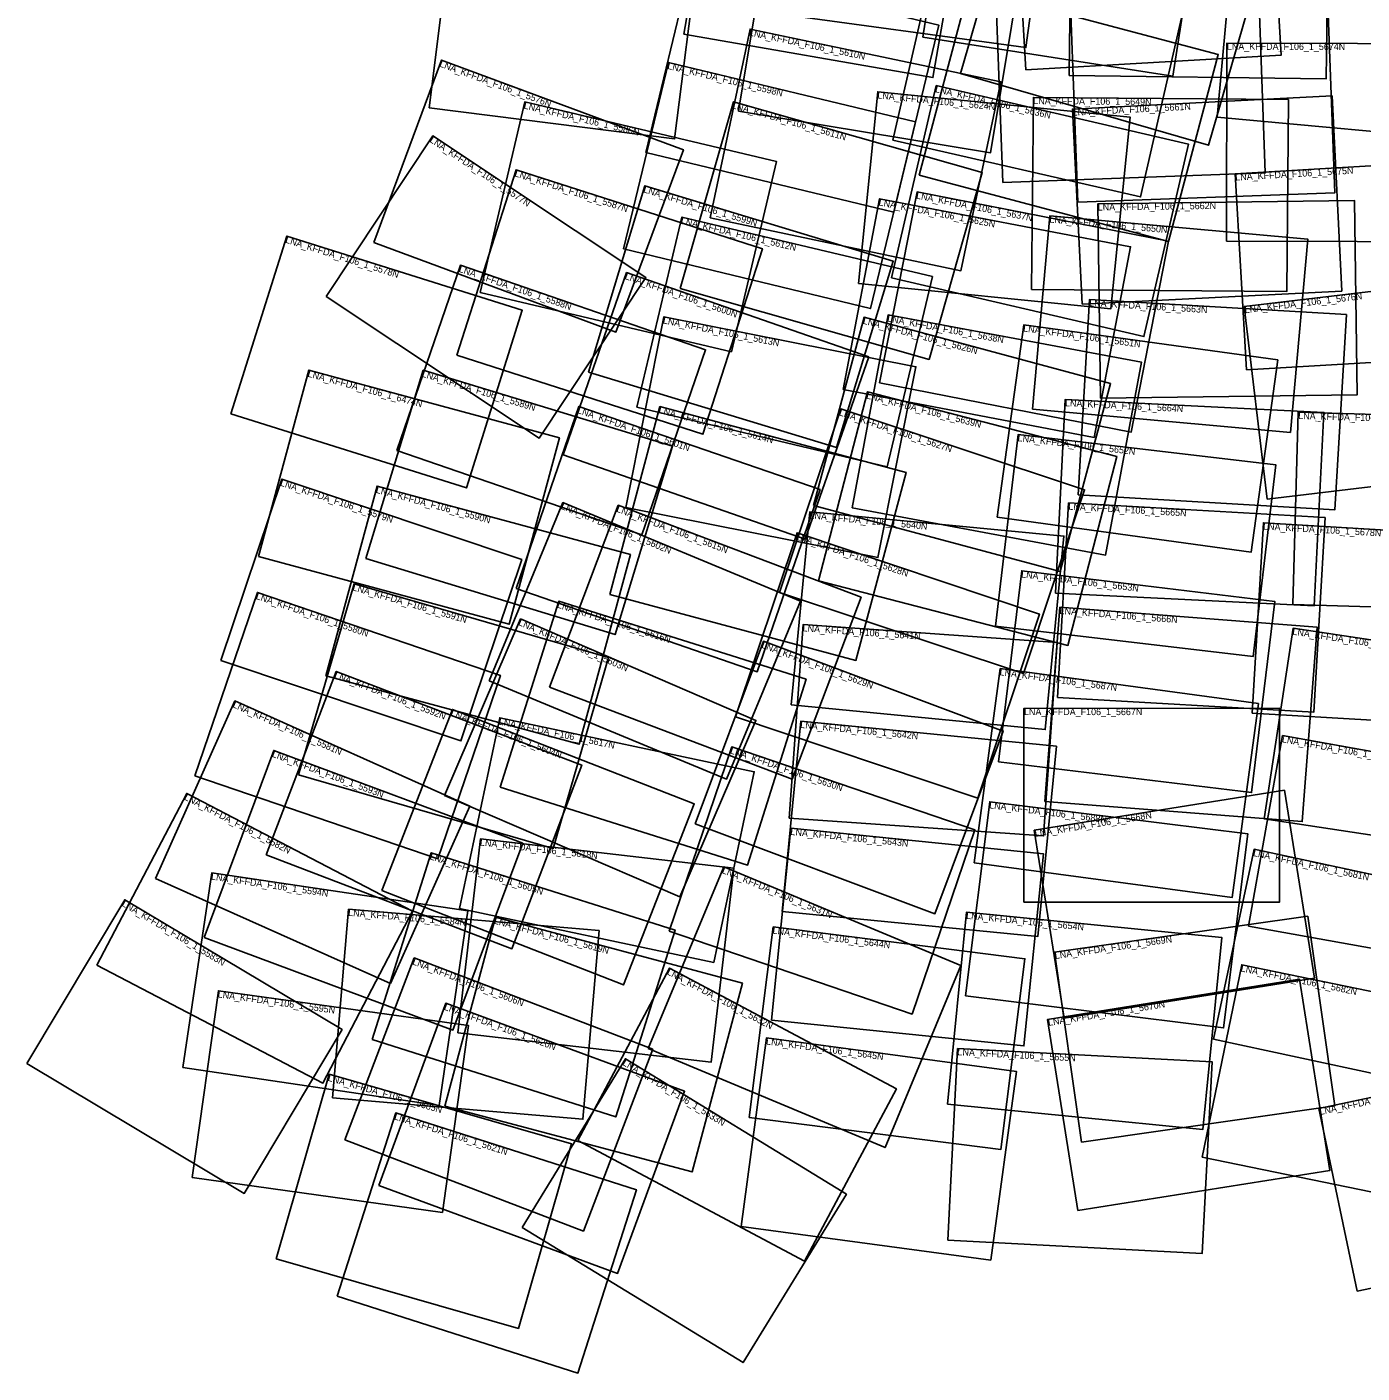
# Model space of a CAD drawing. Extents: x 720159 to 737944, y 297952 to 313392.
# Drawn here: x 720159 to 730142, y 297952 to 308015 of the extents above; entities that cross this region are included whole.
import ezdxf

# ---------------------------------------------------------------- set-up
doc = ezdxf.new("R2010")
doc.units = 0
doc.layers.add('Default', color=7, linetype='Continuous')

msp = doc.modelspace()

# ---------------------------------------------------------------- linework, layer by layer
at = {"layer": 'Default'}
for points in [[(725721, 308121), (725920, 309574), (727827, 309313), (727628, 307860)], [(725071, 307961), (725316, 309363), (727178, 309038), (726933, 307636)], [(726858, 307938), (727080, 309364), (728949, 309073), (728727, 307647)], [(727627, 307694), (727543, 309149), (729453, 309259), (729537, 307804)], [(727139, 307666), (727538, 309048), (729392, 308512), (728993, 307130)], [(727951, 307651), (727969, 309129), (729893, 309104), (729874, 307627)], [(723166, 307410), (723341, 308802), (725177, 308571), (725002, 307178)], [(725480, 307385), (725716, 308814), (727600, 308503), (727364, 307074)], [(729058, 307339), (729192, 308814), (731148, 308638), (731014, 307162)], [(726634, 307168), (726953, 308562), (728805, 308138), (728486, 306744)], [(724786, 307076), (725122, 308473), (726978, 308027), (726642, 306630)], [(727455, 306853), (727402, 308325), (729366, 308395), (729418, 306924)], [(726830, 306907), (727202, 308305), (729067, 307808), (728695, 306410)], [(728017, 306704), (727962, 308179), (729884, 308250), (729939, 306775)], [(725268, 306587), (725566, 307999), (727441, 307605), (727143, 306192)], [(729128, 306412), (729131, 307894), (731084, 307889), (731081, 306408)], [(722753, 306403), (723258, 307767), (725068, 307097), (724563, 305733)], [(724620, 306355), (724957, 307750), (726803, 307305), (726466, 305909)], [(726376, 306098), (726521, 307530), (728408, 307339), (728263, 305907)], [(726624, 306138), (726958, 307576), (728845, 307138), (728511, 305700)], [(723547, 306030), (723882, 307454), (725763, 307010), (725427, 305586)], [(725043, 306060), (725441, 307456), (727302, 306926), (726904, 305529)], [(727671, 306053), (727684, 307488), (729591, 307471), (729579, 306036)], [(728050, 305942), (727976, 307401), (729917, 307499), (729990, 306040)], [(722396, 305999), (723194, 307200), (724787, 306141), (723990, 304941)], [(729278, 305452), (729192, 306916), (731137, 307030), (731223, 305565)], [(723373, 305560), (723817, 306947), (725659, 306357), (725214, 304970)], [(724357, 305435), (724780, 306827), (726636, 306263), (726213, 304872)], [(726262, 305304), (726534, 306730), (728411, 306372), (728139, 304946)], [(726535, 305355), (726815, 306782), (728695, 306413), (728416, 304986)], [(728185, 305240), (728166, 306692), (730086, 306717), (730106, 305265)], [(724719, 305172), (725057, 306593), (726929, 306148), (726590, 304726)], [(727678, 305157), (727808, 306603), (729736, 306429), (729606, 304984)], [(721685, 305123), (722103, 306451), (723863, 305897), (723445, 304569)], [(722925, 304849), (723401, 306233), (725234, 305602), (724758, 304218)], [(724169, 304815), (724643, 306178), (726453, 305548), (725979, 304185)], [(729433, 304484), (729261, 305924), (731175, 306152), (731347, 304713)], [(728018, 304518), (728104, 305978), (730025, 305865), (729939, 304405)], [(724638, 304423), (724922, 305848), (726806, 305474), (726522, 304048)], [(726041, 304438), (726419, 305845), (728262, 305350), (727885, 303944)], [(726329, 304419), (726598, 305862), (728492, 305509), (728224, 304066)], [(727414, 304351), (727613, 305789), (729511, 305526), (729313, 304089)], [(721891, 304055), (722268, 305450), (724141, 304943), (723764, 303549)], [(722693, 304040), (723123, 305448), (724987, 304880), (724557, 303472)], [(726078, 303874), (726444, 305287), (728309, 304804), (727943, 303391)], [(727850, 303783), (727923, 305230), (729856, 305133), (729783, 303686)], [(723817, 303816), (724287, 305178), (726090, 304556), (725620, 303194)], [(724517, 303771), (724892, 305177), (726734, 304685), (726358, 303279)], [(725787, 303787), (726244, 305160), (728067, 304555), (727610, 303181)], [(729623, 303696), (729665, 305134), (731588, 305077), (731545, 303639)], [(727402, 303535), (727571, 304969), (729497, 304741), (729327, 303308)], [(721610, 303279), (722065, 304635), (723859, 304033), (723404, 302678)], [(722395, 303163), (722778, 304582), (724672, 304071), (724289, 302652)], [(723615, 303127), (724167, 304459), (725942, 303723), (725390, 302392)], [(724066, 303079), (724581, 304439), (726396, 303751), (725881, 302392)], [(727865, 303002), (727948, 304456), (729865, 304347), (729782, 302893)], [(725874, 302946), (726014, 304391), (727912, 304208), (727773, 302762)], [(729320, 302885), (729404, 304308), (731282, 304196), (731198, 302774)], [(725457, 302858), (725918, 304233), (727730, 303625), (727269, 302250)], [(727423, 302522), (727597, 303950), (729490, 303719), (729316, 302291)], [(722191, 302424), (722605, 303852), (724507, 303300), (724093, 301872)], [(721416, 302417), (721883, 303787), (723699, 303167), (723232, 301797)], [(723697, 302332), (724136, 303722), (725985, 303139), (725547, 301749)], [(727770, 302224), (727883, 303677), (729807, 303527), (729694, 302074)], [(723281, 302270), (723850, 303590), (725610, 302831), (725040, 301511)], [(725859, 302101), (725962, 303547), (727863, 303412), (727761, 301967)], [(729410, 302096), (729627, 303521), (731518, 303235), (731301, 301809)], [(725155, 302058), (725666, 303422), (727459, 302751), (726948, 301386)], [(727241, 301767), (727437, 303218), (729367, 302957), (729170, 301506)], [(721949, 301825), (722472, 303197), (724308, 302497), (723785, 301124)], [(721121, 301650), (721714, 302976), (723470, 302190), (722877, 300865)], [(722812, 301560), (723341, 302913), (725149, 302206), (724620, 300853)], [(727614, 301471), (727614, 302920), (729525, 302921), (729525, 301472)], [(723393, 301425), (723695, 302850), (725597, 302447), (725295, 301022)], [(725806, 301402), (725945, 302825), (727856, 302638), (727717, 301215)], [(729293, 301292), (729548, 302717), (731439, 302378), (731184, 300953)], [(721484, 301209), (722005, 302607), (723866, 301913), (723345, 300516)], [(724960, 301255), (725429, 302632), (727247, 302013), (726778, 300635)], [(727915, 300605), (727691, 302010), (729561, 302308), (729786, 300903)], [(720683, 301001), (721354, 302285), (723042, 301404), (722372, 300119)], [(727177, 300773), (727358, 302223), (729287, 301983), (729106, 300532)], [(725727, 300589), (725872, 302025), (727759, 301834), (727614, 300398)], [(723382, 300496), (723551, 301946), (725444, 301725), (725275, 300275)], [(722740, 300445), (723183, 301841), (725005, 301263), (724562, 299867)], [(729030, 300448), (729334, 301867), (731212, 301464), (730908, 300045)], [(721326, 300237), (721541, 301691), (723457, 301407), (723242, 299953)], [(724804, 300378), (725371, 301737), (727142, 300998), (726575, 299638)], [(720159, 300266), (720891, 301490), (722516, 300519), (721784, 299295)], [(722444, 300009), (722565, 301419), (724437, 301259), (724316, 299849)], [(727042, 299962), (727185, 301398), (729093, 301208), (728950, 299772)], [(723285, 299948), (723662, 301360), (725509, 300867), (725132, 299455)], [(728043, 299679), (727841, 301097), (729735, 301367), (729937, 299949)], [(725559, 299862), (725739, 301287), (727621, 301049), (727441, 299624)], [(722536, 299695), (723055, 301055), (724839, 300372), (724320, 299013)], [(728947, 299566), (729242, 301004), (731144, 300613), (730849, 299175)], [(724278, 299691), (724964, 300979), (726660, 300076), (725974, 298788)], [(728017, 299167), (727790, 300596), (729674, 300896), (729901, 299467)], [(721396, 299415), (721591, 300810), (723461, 300549), (723266, 299153)], [(722790, 299354), (723291, 300716), (725077, 300059), (724576, 298697)], [(725500, 299048), (725690, 300459), (727557, 300207), (727366, 298796)], [(723863, 299041), (724634, 300301), (726286, 299289), (725514, 298030)], [(727044, 298945), (727118, 300378), (729022, 300278), (728947, 298846)], [(730106, 298564), (729818, 299930), (731644, 300315), (731932, 298949)], [(722023, 298806), (722420, 300186), (724231, 299666), (723834, 298286)], [(722480, 298526), (722917, 299896), (724716, 299322), (724279, 297952)]]:
    msp.add_lwpolyline(points, close=True, dxfattribs=at)

# ---------------------------------------------------------------- texts
for s, rotation, p in [('LNA_KFFDA_F106_1_5610N', 348.111, (725556, 307951)), ('LNA_KFFDA_F106_1_5674N', 359.8713, (729131, 307844)), ('LNA_KFFDA_F106_1_5576N', 339.6874, (723240, 307720)), ('LNA_KFFDA_F106_1_5598N', 346.4269, (724945, 307702)), ('LNA_KFFDA_F106_1_5624N', 354.2186, (726516, 307481)), ('LNA_KFFDA_F106_1_5636N', 346.9249, (726947, 307528)), ('LNA_KFFDA_F106_1_5586N', 346.733, (723871, 307405)), ('LNA_KFFDA_F106_1_5611N', 344.0932, (725427, 307408)), ('LNA_KFFDA_F106_1_5649N', 359.5003, (727683, 307438)), ('LNA_KFFDA_F106_1_5661N', 2.8919, (727979, 307351)), ('LNA_KFFDA_F106_1_5577N', 326.3998, (723166, 307158)), ('LNA_KFFDA_F106_1_5587N', 342.2457, (723802, 306899)), ('LNA_KFFDA_F106_1_5675N', 3.3427, (729195, 306866)), ('LNA_KFFDA_F106_1_5599N', 343.1052, (724765, 306779)), ('LNA_KFFDA_F106_1_5625N', 349.2017, (726525, 306681)), ('LNA_KFFDA_F106_1_5637N', 348.9091, (726805, 306732)), ('LNA_KFFDA_F106_1_5662N', 0.7724, (728166, 306642)), ('LNA_KFFDA_F106_1_5612N', 346.6187, (725045, 306544)), ('LNA_KFFDA_F106_1_5650N', 354.8591, (727803, 306553)), ('LNA_KFFDA_F106_1_5578N', 342.5177, (722088, 306403)), ('LNA_KFFDA_F106_1_5588N', 341.0086, (723385, 306185)), ('LNA_KFFDA_F106_1_5600N', 340.8202, (724626, 306131)), ('LNA_KFFDA_F106_1_5676N', 6.8127, (729267, 305874)), ('LNA_KFFDA_F106_1_5663N', 356.6322, (728101, 305928)), ('LNA_KFFDA_F106_1_5613N', 348.7592, (724912, 305799)), ('LNA_KFFDA_F106_1_5626N', 344.9787, (726406, 305797)), ('LNA_KFFDA_F106_1_5638N', 349.4455, (726589, 305813)), ('LNA_KFFDA_F106_1_5651N', 352.1281, (727606, 305739)), ('LNA_KFFDA_F106_1_6474N', 344.8667, (722255, 305401)), ('LNA_KFFDA_F106_1_5589N', 343.0344, (723108, 305401)), ('LNA_KFFDA_F106_1_5639N', 345.4816, (726432, 305238)), ('LNA_KFFDA_F106_1_5664N', 357.1235, (727920, 305180)), ('LNA_KFFDA_F106_1_5601N', 340.9702, (724270, 305130)), ('LNA_KFFDA_F106_1_5614N', 345.0441, (724879, 305129)), ('LNA_KFFDA_F106_1_5627N', 341.626, (726228, 305113)), ('LNA_KFFDA_F106_1_5677N', 358.2965, (729664, 305084)), ('LNA_KFFDA_F106_1_5652N', 353.2546, (727565, 304919)), ('LNA_KFFDA_F106_1_5579N', 341.4764, (722049, 304587)), ('LNA_KFFDA_F106_1_5590N', 344.9112, (722765, 304533)), ('LNA_KFFDA_F106_1_5602N', 337.4921, (724148, 304413)), ('LNA_KFFDA_F106_1_5615N', 339.2538, (724563, 304392)), ('LNA_KFFDA_F106_1_5665N', 356.74, (727945, 304406)), ('LNA_KFFDA_F106_1_5640N', 354.4889, (726009, 304341)), ('LNA_KFFDA_F106_1_5678N', 356.6075, (729401, 304258)), ('LNA_KFFDA_F106_1_5628N', 341.4625, (725902, 304185)), ('LNA_KFFDA_F106_1_5653N', 353.0422, (727591, 303900)), ('LNA_KFFDA_F106_1_5591N', 343.8282, (722591, 303804)), ('LNA_KFFDA_F106_1_5580N', 341.1621, (721867, 303740)), ('LNA_KFFDA_F106_1_5616N', 342.4972, (724120, 303675)), ('LNA_KFFDA_F106_1_5666N', 355.5361, (727879, 303627)), ('LNA_KFFDA_F106_1_5603N', 336.6704, (723830, 303545)), ('LNA_KFFDA_F106_1_5641N', 355.9411, (725958, 303497)), ('LNA_KFFDA_F106_1_5679N', 351.3802, (729619, 303472)), ('LNA_KFFDA_F106_1_5629N', 339.4741, (725648, 303375)), ('LNA_KFFDA_F106_1_5687N', 352.3005, (727430, 303169)), ('LNA_KFFDA_F106_1_5592N', 339.1179, (722454, 303151)), ('LNA_KFFDA_F106_1_5581N', 335.8949, (721694, 302931)), ('LNA_KFFDA_F106_1_5604N', 338.6531, (723323, 302867)), ('LNA_KFFDA_F106_1_5667N', 0.0077, (727614, 302870)), ('LNA_KFFDA_F106_1_5617N', 348.0401, (723684, 302801)), ('LNA_KFFDA_F106_1_5642N', 354.4315, (725940, 302775)), ('LNA_KFFDA_F106_1_5680N', 349.8372, (729540, 302668)), ('LNA_KFFDA_F106_1_5593N', 339.5473, (721988, 302560)), ('LNA_KFFDA_F106_1_5630N', 341.1937, (725413, 302585)), ('LNA_KFFDA_F106_1_5582N', 332.4372, (721331, 302241)), ('LNA_KFFDA_F106_1_5688N', 352.8966, (727352, 302174)), ('LNA_KFFDA_F106_1_5668N', 9.0722, (727699, 301960)), ('LNA_KFFDA_F106_1_5643N', 354.2233, (725867, 301975)), ('LNA_KFFDA_F106_1_5618N', 353.3348, (723545, 301896)), ('LNA_KFFDA_F106_1_5605N', 342.3959, (723168, 301793)), ('LNA_KFFDA_F106_1_5681N', 347.8998, (729324, 301818)), ('LNA_KFFDA_F106_1_5594N', 351.5754, (721534, 301641)), ('LNA_KFFDA_F106_1_5631N', 337.3402, (725352, 301691)), ('LNA_KFFDA_F106_1_5583N', 329.1385, (720865, 301447)), ('LNA_KFFDA_F106_1_5584N', 355.1151, (722560, 301370)), ('LNA_KFFDA_F106_1_5654N', 354.3217, (727180, 301348)), ('LNA_KFFDA_F106_1_5619N', 345.0528, (723649, 301312)), ('LNA_KFFDA_F106_1_5644N', 352.7888, (725733, 301237)), ('LNA_KFFDA_F106_1_5669N', 8.1077, (727848, 301047)), ('LNA_KFFDA_F106_1_5606N', 339.0685, (723038, 301008)), ('LNA_KFFDA_F106_1_5682N', 348.3952, (729232, 300955)), ('LNA_KFFDA_F106_1_5632N', 331.9588, (724940, 300935)), ('LNA_KFFDA_F106_1_5595N', 352.0522, (721584, 300761)), ('LNA_KFFDA_F106_1_5620N', 339.816, (723274, 300669)), ('LNA_KFFDA_F106_1_5670N', 9.0507, (727798, 300547)), ('LNA_KFFDA_F106_1_5645N', 352.3255, (725684, 300409)), ('LNA_KFFDA_F106_1_5633N', 328.5094, (724608, 300258)), ('LNA_KFFDA_F106_1_5655N', 357.0142, (727116, 300328)), ('LNA_KFFDA_F106_1_5585N', 343.9695, (722406, 300138)), ('LNA_KFFDA_F106_1_5700N', 11.9118, (729829, 299881)), ('LNA_KFFDA_F106_1_5621N', 342.3008, (722902, 299849))]:
    msp.add_text(s, height=50, rotation=rotation, dxfattribs=at).set_placement(p)

doc.saveas('drawing.dxf')
